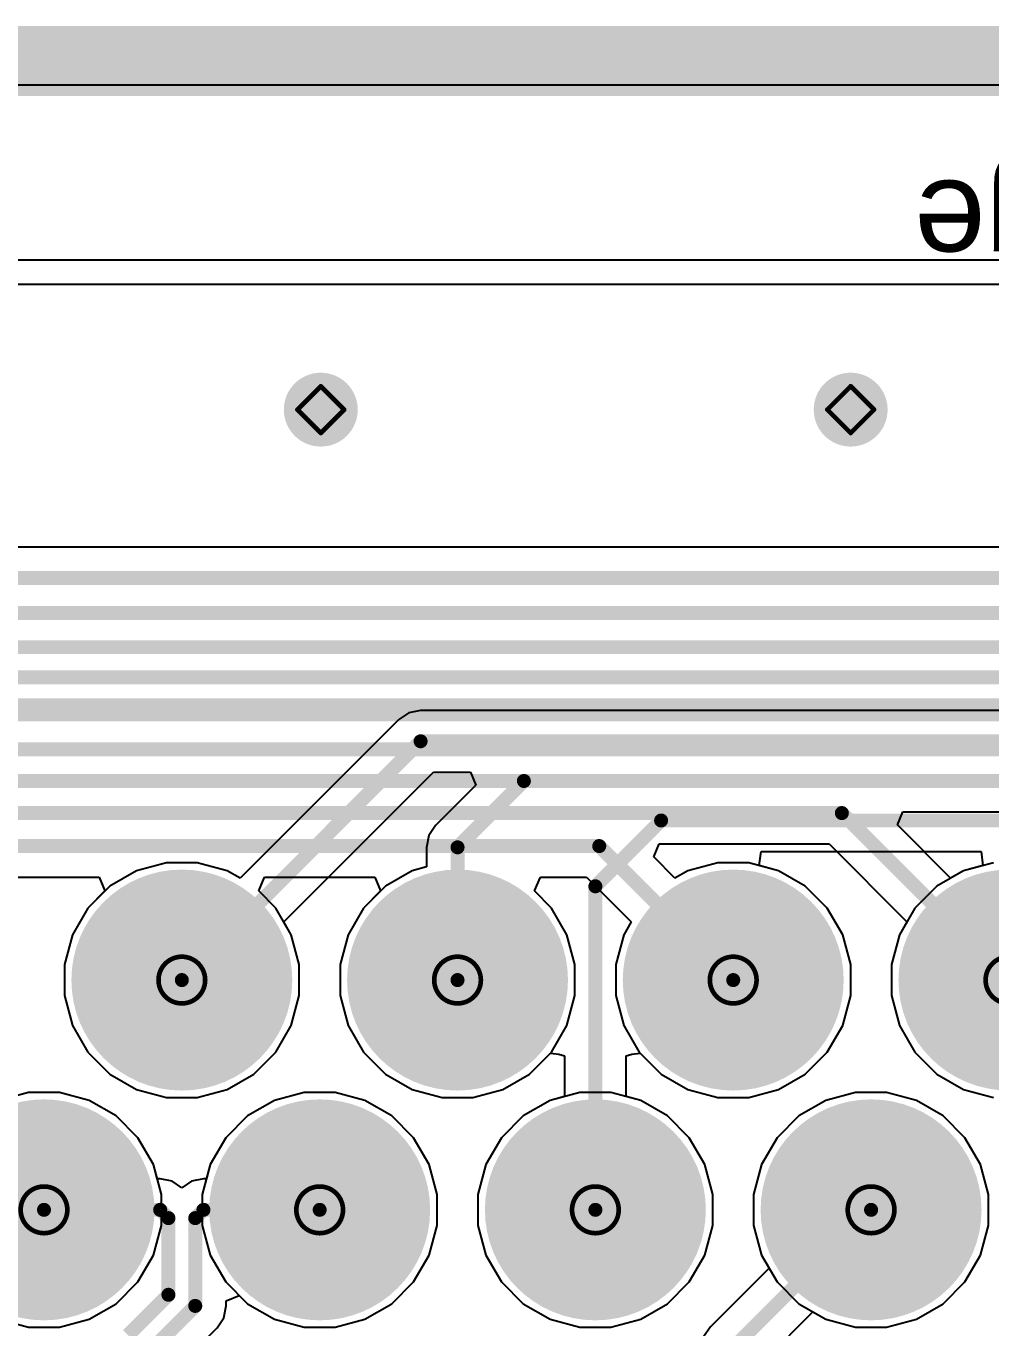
# Model space of a CAD drawing. Header units: inches. Extents: x -31 to 249, y -28 to 261.
# Drawn here: x 51.61 to 62.11, y 74.92 to 89.09 of the extents above; entities that cross this region are included whole.
import ezdxf

# ---------------------------------------------------------------- set-up
doc = ezdxf.new("R2010")
doc.units = ezdxf.units.IN
for name, color, linetype in [('Board Outline', 216, 'Continuous'), ('Bottom Layer', 5, 'Continuous'), ('Bottom Solder', 6, 'Continuous'), ('Drill Drawing', 1, 'Continuous'), ('Multi-Layer', 9, 'Continuous'), ('Pad Holes', 156, 'Continuous'), ('Top Layer', 1, 'Continuous'), ('Top Overlay', 2, 'Continuous'), ('Top Solder', 216, 'Continuous'), ('Via Holes', 16, 'Continuous')]:
    doc.layers.add(name, color=color, linetype=linetype)
doc.styles.add('Arial', font='', dxfattribs={"height": 0.2})
doc.styles.get('Arial').set_extended_font_data('Arial')

# ---------------------------------------------------------------- blocks, each defined once
blk = doc.blocks.new('6437288_3_41')
at = {"layer": 'Bottom Layer'}
h = blk.add_hatch(color=5, dxfattribs=at)
edge = h.paths.add_edge_path()
edge.add_arc((-17.75, 1.75), 1.1, 0, 360)
h = blk.add_hatch(color=5, dxfattribs=at)
edge = h.paths.add_edge_path()
edge.add_arc((-14.75, 1.75), 1.1, 0, 360)
h = blk.add_hatch(color=5, dxfattribs=at)
edge = h.paths.add_edge_path()
edge.add_arc((-11.75, 1.75), 1.1, 0, 360)
h = blk.add_hatch(color=5, dxfattribs=at)
edge = h.paths.add_edge_path()
edge.add_arc((-8.75, 1.75), 1.1, 0, 360)
h = blk.add_hatch(color=5, dxfattribs=at)
edge = h.paths.add_edge_path()
edge.add_arc((-19.25, -0.75), 1.1, 0, 360)
h = blk.add_hatch(color=5, dxfattribs=at)
edge = h.paths.add_edge_path()
edge.add_arc((-16.25, -0.75), 1.1, 0, 360)
h = blk.add_hatch(color=5, dxfattribs=at)
edge = h.paths.add_edge_path()
edge.add_arc((-13.25, -0.75), 1.1, 0, 360)
h = blk.add_hatch(color=5, dxfattribs=at)
edge = h.paths.add_edge_path()
edge.add_arc((-10.25, -0.75), 1.1, 0, 360)
at = {"layer": 'Bottom Solder'}
h = blk.add_hatch(color=6, dxfattribs=at)
edge = h.paths.add_edge_path()
edge.add_arc((-17.75, 1.75), 1.202, 0, 360)
h = blk.add_hatch(color=6, dxfattribs=at)
edge = h.paths.add_edge_path()
edge.add_arc((-14.75, 1.75), 1.202, 0, 360)
h = blk.add_hatch(color=6, dxfattribs=at)
edge = h.paths.add_edge_path()
edge.add_arc((-11.75, 1.75), 1.202, 0, 360)
h = blk.add_hatch(color=6, dxfattribs=at)
edge = h.paths.add_edge_path()
edge.add_arc((-8.75, 1.75), 1.202, 0, 360)
h = blk.add_hatch(color=6, dxfattribs=at)
edge = h.paths.add_edge_path()
edge.add_arc((-19.25, -0.75), 1.202, 0, 360)
h = blk.add_hatch(color=6, dxfattribs=at)
edge = h.paths.add_edge_path()
edge.add_arc((-16.25, -0.75), 1.202, 0, 360)
h = blk.add_hatch(color=6, dxfattribs=at)
edge = h.paths.add_edge_path()
edge.add_arc((-13.25, -0.75), 1.202, 0, 360)
h = blk.add_hatch(color=6, dxfattribs=at)
edge = h.paths.add_edge_path()
edge.add_arc((-10.25, -0.75), 1.202, 0, 360)
at = {"layer": 'Multi-Layer'}
h = blk.add_hatch(color=9, dxfattribs=at)
edge = h.paths.add_edge_path()
edge.add_arc((-17.75, 1.75), 1.1, 0, 360)
h = blk.add_hatch(color=9, dxfattribs=at)
edge = h.paths.add_edge_path()
edge.add_arc((-14.75, 1.75), 1.1, 0, 360)
h = blk.add_hatch(color=9, dxfattribs=at)
edge = h.paths.add_edge_path()
edge.add_arc((-11.75, 1.75), 1.1, 0, 360)
h = blk.add_hatch(color=9, dxfattribs=at)
edge = h.paths.add_edge_path()
edge.add_arc((-8.75, 1.75), 1.1, 0, 360)
h = blk.add_hatch(color=9, dxfattribs=at)
edge = h.paths.add_edge_path()
edge.add_arc((-19.25, -0.75), 1.1, 0, 360)
h = blk.add_hatch(color=9, dxfattribs=at)
edge = h.paths.add_edge_path()
edge.add_arc((-16.25, -0.75), 1.1, 0, 360)
h = blk.add_hatch(color=9, dxfattribs=at)
edge = h.paths.add_edge_path()
edge.add_arc((-13.25, -0.75), 1.1, 0, 360)
h = blk.add_hatch(color=9, dxfattribs=at)
edge = h.paths.add_edge_path()
edge.add_arc((-10.25, -0.75), 1.1, 0, 360)
at = {"layer": 'Pad Holes'}
h = blk.add_hatch(color=7, dxfattribs=at)
edge = h.paths.add_edge_path()
edge.add_arc((-17.75, 1.75), 0.65, 0, 360)
h = blk.add_hatch(color=7, dxfattribs=at)
edge = h.paths.add_edge_path()
edge.add_arc((-14.75, 1.75), 0.65, 0, 360)
h = blk.add_hatch(color=7, dxfattribs=at)
edge = h.paths.add_edge_path()
edge.add_arc((-11.75, 1.75), 0.65, 0, 360)
h = blk.add_hatch(color=7, dxfattribs=at)
edge = h.paths.add_edge_path()
edge.add_arc((-8.75, 1.75), 0.65, 0, 360)
h = blk.add_hatch(color=7, dxfattribs=at)
edge = h.paths.add_edge_path()
edge.add_arc((-19.25, -0.75), 0.65, 0, 360)
h = blk.add_hatch(color=7, dxfattribs=at)
edge = h.paths.add_edge_path()
edge.add_arc((-16.25, -0.75), 0.65, 0, 360)
h = blk.add_hatch(color=7, dxfattribs=at)
edge = h.paths.add_edge_path()
edge.add_arc((-13.25, -0.75), 0.65, 0, 360)
h = blk.add_hatch(color=7, dxfattribs=at)
edge = h.paths.add_edge_path()
edge.add_arc((-10.25, -0.75), 0.65, 0, 360)
at = {"layer": 'Top Layer'}
h = blk.add_hatch(color=1, dxfattribs=at)
edge = h.paths.add_edge_path()
edge.add_arc((-17.75, 1.75), 1.1, 0, 360)
h = blk.add_hatch(color=1, dxfattribs=at)
edge = h.paths.add_edge_path()
edge.add_arc((-14.75, 1.75), 1.1, 0, 360)
h = blk.add_hatch(color=1, dxfattribs=at)
edge = h.paths.add_edge_path()
edge.add_arc((-11.75, 1.75), 1.1, 0, 360)
h = blk.add_hatch(color=1, dxfattribs=at)
edge = h.paths.add_edge_path()
edge.add_arc((-8.75, 1.75), 1.1, 0, 360)
h = blk.add_hatch(color=1, dxfattribs=at)
edge = h.paths.add_edge_path()
edge.add_arc((-19.25, -0.75), 1.1, 0, 360)
h = blk.add_hatch(color=1, dxfattribs=at)
edge = h.paths.add_edge_path()
edge.add_arc((-16.25, -0.75), 1.1, 0, 360)
h = blk.add_hatch(color=1, dxfattribs=at)
edge = h.paths.add_edge_path()
edge.add_arc((-13.25, -0.75), 1.1, 0, 360)
h = blk.add_hatch(color=1, dxfattribs=at)
edge = h.paths.add_edge_path()
edge.add_arc((-10.25, -0.75), 1.1, 0, 360)
at = {"layer": 'Top Solder'}
h = blk.add_hatch(color=216, dxfattribs=at)
edge = h.paths.add_edge_path()
edge.add_arc((-17.75, 1.75), 1.202, 0, 360)
h = blk.add_hatch(color=216, dxfattribs=at)
edge = h.paths.add_edge_path()
edge.add_arc((-14.75, 1.75), 1.202, 0, 360)
h = blk.add_hatch(color=216, dxfattribs=at)
edge = h.paths.add_edge_path()
edge.add_arc((-11.75, 1.75), 1.202, 0, 360)
h = blk.add_hatch(color=216, dxfattribs=at)
edge = h.paths.add_edge_path()
edge.add_arc((-8.75, 1.75), 1.202, 0, 360)
h = blk.add_hatch(color=216, dxfattribs=at)
edge = h.paths.add_edge_path()
edge.add_arc((-19.25, -0.75), 1.202, 0, 360)
h = blk.add_hatch(color=216, dxfattribs=at)
edge = h.paths.add_edge_path()
edge.add_arc((-16.25, -0.75), 1.202, 0, 360)
h = blk.add_hatch(color=216, dxfattribs=at)
edge = h.paths.add_edge_path()
edge.add_arc((-13.25, -0.75), 1.202, 0, 360)
h = blk.add_hatch(color=216, dxfattribs=at)
edge = h.paths.add_edge_path()
edge.add_arc((-10.25, -0.75), 1.202, 0, 360)
at = {"layer": 'Top Overlay'}
for points in [[(32.5, -3.75, 0.127, 0.127, 0), (-32.5, -3.75, 0.127, 0.127, 0)], [(35.5, -10.75, 0.127, 0.127, 0), (-35.5, -10.75, 0.127, 0.127, 0)]]:
    blk.add_lwpolyline(points, format="xyseb", dxfattribs=at)
at = {"layer": 'Top Overlay', "style": 'Arial'}
blk.add_text('PCB Edge', height=1, dxfattribs=at).set_placement((-24.74, -9.446))

msp = doc.modelspace()

# ---------------------------------------------------------------- hatches: boundary and pattern name
at = {"layer": 'Bottom Layer'}
h = msp.add_hatch(color=5, dxfattribs=at)
edge = h.paths.add_edge_path()
edge.add_arc((54.813, 84.912), 0.3, 0, 360)
h = msp.add_hatch(color=5, dxfattribs=at)
edge = h.paths.add_edge_path()
edge.add_arc((60.579, 84.912), 0.3, 0, 360)
at = {"layer": 'Bottom Solder'}
h = msp.add_hatch(color=6, dxfattribs=at)
edge = h.paths.add_edge_path()
edge.add_arc((54.813, 84.912), 0.402, 0, 360)
h = msp.add_hatch(color=6, dxfattribs=at)
edge = h.paths.add_edge_path()
edge.add_arc((60.579, 84.912), 0.402, 0, 360)
at = {"layer": 'Top Layer'}
h = msp.add_hatch(color=1, dxfattribs=at)
edge = h.paths.add_edge_path()
edge.add_arc((54.813, 84.912), 0.3, 0, 360)
h = msp.add_hatch(color=1, dxfattribs=at)
edge = h.paths.add_edge_path()
edge.add_arc((60.579, 84.912), 0.3, 0, 360)
at = {"layer": 'Top Solder'}
h = msp.add_hatch(color=216, dxfattribs=at)
edge = h.paths.add_edge_path()
edge.add_arc((54.813, 84.912), 0.402, 0, 360)
h = msp.add_hatch(color=216, dxfattribs=at)
edge = h.paths.add_edge_path()
edge.add_arc((60.579, 84.912), 0.402, 0, 360)
at = {"layer": 'Via Holes'}
h = msp.add_hatch(color=7, dxfattribs=at)
edge = h.paths.add_edge_path()
edge.add_arc((54.813, 84.912), 0.15, 0, 360)
h = msp.add_hatch(color=7, dxfattribs=at)
edge = h.paths.add_edge_path()
edge.add_arc((60.579, 84.912), 0.15, 0, 360)

# ---------------------------------------------------------------- linework, layer by layer
at = {"layer": 'Board Outline'}
msp.add_lwpolyline([(0, 88.705, 0.762, 0.762, 0), (135, 88.705, 0.762, 0.762, 0)], format="xyseb", dxfattribs=at)
at = {"layer": 'Bottom Layer'}
for p, q in [((0.259, 88.446), (121.717, 88.446)), ((77.19, 86.538), (41.411, 86.538)), ((41.785, 86.279), (76.816, 86.279)), ((77.527, 83.416), (41.074, 83.416)), ((61.088, 80.394), (61.147, 80.535)), ((61.147, 80.535), (62.995, 80.535)), ((61.667, 79.815), (61.088, 80.394)), ((58.437, 80.046), (58.495, 80.187)), ((58.495, 80.187), (60.344, 80.187)), ((60.344, 80.187), (61.191, 79.339)), ((58.667, 79.815), (58.437, 80.046)), ((58.808, 79.896), (58.667, 79.815)), ((59.133, 79.983), (58.808, 79.896)), ((59.469, 79.983), (59.133, 79.983)), ((59.794, 79.896), (59.469, 79.983)), ((60.085, 79.728), (59.794, 79.896)), ((61.808, 79.896), (61.667, 79.815)), ((62.133, 79.983), (61.808, 79.896)), ((51.202, 79.827), (52.4, 79.827)), ((52.4, 79.827), (52.463, 79.675)), ((54.139, 79.675), (54.202, 79.827)), ((54.202, 79.827), (55.4, 79.827)), ((55.4, 79.827), (55.463, 79.675)), ((57.139, 79.675), (57.202, 79.827)), ((57.202, 79.827), (57.703, 79.827)), ((57.703, 79.827), (58.191, 79.339)), ((52.463, 79.675), (52.278, 79.49)), ((54.323, 79.49), (54.139, 79.675)), ((55.463, 79.675), (55.278, 79.49)), ((57.323, 79.49), (57.139, 79.675)), ((60.323, 79.49), (60.085, 79.728)), ((52.278, 79.49), (52.11, 79.199)), ((54.492, 79.199), (54.323, 79.49)), ((55.278, 79.49), (55.11, 79.199)), ((57.492, 79.199), (57.323, 79.49)), ((60.492, 79.199), (60.323, 79.49)), ((58.191, 79.339), (58.11, 79.199)), ((61.191, 79.339), (61.11, 79.199)), ((52.11, 79.199), (52.023, 78.874)), ((54.579, 78.874), (54.492, 79.199)), ((55.11, 79.199), (55.023, 78.874)), ((57.579, 78.874), (57.492, 79.199)), ((58.11, 79.199), (58.023, 78.874)), ((60.579, 78.874), (60.492, 79.199)), ((61.11, 79.199), (61.023, 78.874)), ((52.023, 78.874), (52.023, 78.537)), ((54.579, 78.537), (54.579, 78.874)), ((55.023, 78.874), (55.023, 78.537)), ((57.579, 78.537), (57.579, 78.874)), ((58.023, 78.874), (58.023, 78.537)), ((60.579, 78.537), (60.579, 78.874)), ((61.023, 78.874), (61.023, 78.537)), ((52.023, 78.537), (52.11, 78.212)), ((54.492, 78.212), (54.579, 78.537)), ((55.023, 78.537), (55.11, 78.212)), ((57.492, 78.212), (57.579, 78.537)), ((58.023, 78.537), (58.11, 78.212)), ((60.492, 78.212), (60.579, 78.537)), ((61.023, 78.537), (61.11, 78.212)), ((52.11, 78.212), (52.278, 77.921)), ((54.323, 77.921), (54.492, 78.212)), ((55.11, 78.212), (55.278, 77.921)), ((57.323, 77.921), (57.492, 78.212)), ((58.11, 78.212), (58.278, 77.921)), ((60.323, 77.921), (60.492, 78.212)), ((61.11, 78.212), (61.278, 77.921)), ((52.278, 77.921), (52.516, 77.683)), ((54.085, 77.683), (54.323, 77.921)), ((55.278, 77.921), (55.516, 77.683)), ((57.085, 77.683), (57.323, 77.921)), ((58.278, 77.921), (58.516, 77.683)), ((60.085, 77.683), (60.323, 77.921)), ((61.278, 77.921), (61.516, 77.683)), ((52.516, 77.683), (52.808, 77.515)), ((53.794, 77.515), (54.085, 77.683)), ((55.516, 77.683), (55.808, 77.515)), ((56.794, 77.515), (57.085, 77.683)), ((58.516, 77.683), (58.808, 77.515)), ((59.794, 77.515), (60.085, 77.683)), ((61.516, 77.683), (61.808, 77.515)), ((51.633, 77.483), (51.308, 77.396)), ((51.969, 77.483), (51.633, 77.483)), ((52.294, 77.396), (51.969, 77.483)), ((52.808, 77.515), (53.133, 77.428)), ((53.469, 77.428), (53.794, 77.515)), ((54.633, 77.483), (54.308, 77.396)), ((54.969, 77.483), (54.633, 77.483)), ((55.294, 77.396), (54.969, 77.483)), ((55.808, 77.515), (56.133, 77.428)), ((56.469, 77.428), (56.794, 77.515)), ((57.633, 77.483), (57.308, 77.396)), ((57.969, 77.483), (57.633, 77.483)), ((58.294, 77.396), (57.969, 77.483)), ((58.808, 77.515), (59.133, 77.428)), ((59.469, 77.428), (59.794, 77.515)), ((60.633, 77.483), (60.308, 77.396)), ((60.969, 77.483), (60.633, 77.483)), ((61.294, 77.396), (60.969, 77.483)), ((61.808, 77.515), (62.133, 77.428)), ((52.585, 77.228), (52.294, 77.396)), ((53.133, 77.428), (53.469, 77.428)), ((54.308, 77.396), (54.016, 77.228)), ((55.585, 77.228), (55.294, 77.396)), ((56.133, 77.428), (56.469, 77.428)), ((57.308, 77.396), (57.016, 77.228)), ((58.585, 77.228), (58.294, 77.396)), ((59.133, 77.428), (59.469, 77.428)), ((60.308, 77.396), (60.016, 77.228)), ((61.585, 77.228), (61.294, 77.396)), ((52.823, 76.99), (52.585, 77.228)), ((54.016, 77.228), (53.778, 76.99)), ((55.823, 76.99), (55.585, 77.228)), ((57.016, 77.228), (56.778, 76.99)), ((58.823, 76.99), (58.585, 77.228)), ((60.016, 77.228), (59.778, 76.99)), ((61.823, 76.99), (61.585, 77.228)), ((52.992, 76.699), (52.823, 76.99)), ((53.778, 76.99), (53.61, 76.699)), ((55.992, 76.699), (55.823, 76.99)), ((56.778, 76.99), (56.61, 76.699)), ((58.992, 76.699), (58.823, 76.99)), ((59.778, 76.99), (59.61, 76.699)), ((61.992, 76.699), (61.823, 76.99)), ((53.079, 76.374), (52.992, 76.699)), ((53.61, 76.699), (53.523, 76.374)), ((56.079, 76.374), (55.992, 76.699)), ((56.61, 76.699), (56.523, 76.374)), ((59.079, 76.374), (58.992, 76.699)), ((59.61, 76.699), (59.523, 76.374)), ((62.079, 76.374), (61.992, 76.699)), ((53.079, 76.037), (53.079, 76.374)), ((53.523, 76.374), (53.523, 76.037)), ((56.079, 76.037), (56.079, 76.374)), ((56.523, 76.374), (56.523, 76.037)), ((59.079, 76.037), (59.079, 76.374)), ((59.523, 76.374), (59.523, 76.037)), ((62.079, 76.037), (62.079, 76.374)), ((52.992, 75.712), (53.079, 76.037)), ((53.523, 76.037), (53.61, 75.712)), ((55.992, 75.712), (56.079, 76.037)), ((56.523, 76.037), (56.61, 75.712)), ((58.992, 75.712), (59.079, 76.037)), ((59.523, 76.037), (59.61, 75.712)), ((61.992, 75.712), (62.079, 76.037)), ((52.823, 75.421), (52.992, 75.712)), ((53.61, 75.712), (53.778, 75.421)), ((55.823, 75.421), (55.992, 75.712)), ((56.61, 75.712), (56.778, 75.421)), ((58.823, 75.421), (58.992, 75.712)), ((59.61, 75.712), (59.778, 75.421)), ((61.823, 75.421), (61.992, 75.712)), ((52.585, 75.183), (52.823, 75.421)), ((53.778, 75.421), (54.016, 75.183)), ((55.585, 75.183), (55.823, 75.421)), ((56.778, 75.421), (57.016, 75.183)), ((58.585, 75.183), (58.823, 75.421)), ((59.778, 75.421), (60.016, 75.183)), ((61.585, 75.183), (61.823, 75.421)), ((52.294, 75.015), (52.585, 75.183)), ((54.016, 75.183), (54.308, 75.015)), ((55.294, 75.015), (55.585, 75.183)), ((57.016, 75.183), (57.308, 75.015)), ((58.294, 75.015), (58.585, 75.183)), ((60.016, 75.183), (60.308, 75.015)), ((61.294, 75.015), (61.585, 75.183)), ((51.308, 75.015), (51.633, 74.928)), ((51.969, 74.928), (52.294, 75.015)), ((54.308, 75.015), (54.633, 74.928)), ((54.969, 74.928), (55.294, 75.015)), ((57.308, 75.015), (57.633, 74.928)), ((57.969, 74.928), (58.294, 75.015)), ((60.308, 75.015), (60.633, 74.928)), ((60.969, 74.928), (61.294, 75.015)), ((51.633, 74.928), (51.969, 74.928)), ((54.633, 74.928), (54.969, 74.928)), ((57.633, 74.928), (57.969, 74.928)), ((60.633, 74.928), (60.969, 74.928))]:
    msp.add_line(p, q, dxfattribs=at)
for points in [[(37.803, 83.08, 0.152, 0.152, 0), (89.138, 83.08, 0.152, 0.152, 0)], [(37.645, 82.699, 0.152, 0.152, 0), (88.98, 82.699, 0.152, 0.152, 0)], [(37.671, 82.328, 0.152, 0.152, 0), (81.841, 82.328, 0.152, 0.152, 0)], [(37.913, 81.999, 0.152, 0.152, 0), (81.552, 81.999, 0.152, 0.152, 0)], [(38.059, 81.598, 0.152, 0.152, 0), (81.332, 81.598, 0.152, 0.152, 0)], [(38.232, 81.217, 0.152, 0.152, 0), (65.789, 81.217, 0.152, 0.152, 0)], [(38.409, 80.872, 0.152, 0.152, 0), (63.135, 80.872, 0.152, 0.152, 0)], [(38.611, 80.523, 0.152, 0.152, 0), (60.483, 80.523, 0.152, 0.152, 0)], [(60.483, 80.523, 0.152, 0.152, 0), (62.301, 78.706, 0.152, 0.152, 0)], [(38.775, 80.164, 0.152, 0.152, 0), (57.843, 80.164, 0.152, 0.152, 0)], [(57.843, 80.164, 0.152, 0.152, 0), (59.301, 78.706, 0.152, 0.152, 0)]]:
    msp.add_lwpolyline(points, format="xyseb", dxfattribs=at)
for points in [[(60.445, 80.523, 0.0762, 0.0762, 1), (60.521, 80.523, 0.0762, 0.0762, 1)], [(60.445, 80.523, 0.0762, 0.0762, 1), (60.521, 80.523, 0.0762, 0.0762, 1)], [(57.805, 80.164, 0.0762, 0.0762, 1), (57.881, 80.164, 0.0762, 0.0762, 1)], [(57.805, 80.164, 0.0762, 0.0762, 1), (57.881, 80.164, 0.0762, 0.0762, 1)], [(59.263, 78.706, 0.0762, 0.0762, 1), (59.339, 78.706, 0.0762, 0.0762, 1)]]:
    msp.add_lwpolyline(points, format="xyseb", close=True, dxfattribs=at)
at = {"layer": 'Drill Drawing'}
for points in [[(54.559, 84.912, 0.0508, 0.0508, 0), (54.813, 85.166, 0.0508, 0.0508, 0)], [(54.813, 85.166, 0.0508, 0.0508, 0), (55.067, 84.912, 0.0508, 0.0508, 0)], [(60.325, 84.912, 0.0508, 0.0508, 0), (60.579, 85.166, 0.0508, 0.0508, 0)], [(60.579, 85.166, 0.0508, 0.0508, 0), (60.833, 84.912, 0.0508, 0.0508, 0)], [(54.559, 84.912, 0.0508, 0.0508, 0), (54.813, 84.658, 0.0508, 0.0508, 0)], [(54.813, 84.658, 0.0508, 0.0508, 0), (55.067, 84.912, 0.0508, 0.0508, 0)], [(60.325, 84.912, 0.0508, 0.0508, 0), (60.579, 84.658, 0.0508, 0.0508, 0)], [(60.579, 84.658, 0.0508, 0.0508, 0), (60.833, 84.912, 0.0508, 0.0508, 0)]]:
    msp.add_lwpolyline(points, format="xyseb", dxfattribs=at)
for points in [[(54.8, 85.166, 0.0254, 0.0254, 1), (54.826, 85.166, 0.0254, 0.0254, 1)], [(54.8, 85.166, 0.0254, 0.0254, 1), (54.826, 85.166, 0.0254, 0.0254, 1)], [(60.566, 85.166, 0.0254, 0.0254, 1), (60.592, 85.166, 0.0254, 0.0254, 1)], [(60.566, 85.166, 0.0254, 0.0254, 1), (60.592, 85.166, 0.0254, 0.0254, 1)], [(54.546, 84.912, 0.0254, 0.0254, 1), (54.572, 84.912, 0.0254, 0.0254, 1)], [(54.546, 84.912, 0.0254, 0.0254, 1), (54.572, 84.912, 0.0254, 0.0254, 1)], [(55.054, 84.912, 0.0254, 0.0254, 1), (55.08, 84.912, 0.0254, 0.0254, 1)], [(55.054, 84.912, 0.0254, 0.0254, 1), (55.08, 84.912, 0.0254, 0.0254, 1)], [(60.312, 84.912, 0.0254, 0.0254, 1), (60.338, 84.912, 0.0254, 0.0254, 1)], [(60.312, 84.912, 0.0254, 0.0254, 1), (60.338, 84.912, 0.0254, 0.0254, 1)], [(60.82, 84.912, 0.0254, 0.0254, 1), (60.846, 84.912, 0.0254, 0.0254, 1)], [(60.82, 84.912, 0.0254, 0.0254, 1), (60.846, 84.912, 0.0254, 0.0254, 1)], [(54.8, 84.658, 0.0254, 0.0254, 1), (54.826, 84.658, 0.0254, 0.0254, 1)], [(54.8, 84.658, 0.0254, 0.0254, 1), (54.826, 84.658, 0.0254, 0.0254, 1)], [(60.566, 84.658, 0.0254, 0.0254, 1), (60.592, 84.658, 0.0254, 0.0254, 1)], [(60.566, 84.658, 0.0254, 0.0254, 1), (60.592, 84.658, 0.0254, 0.0254, 1)], [(53.555, 78.706, 0.0508, 0.0508, 1), (53.047, 78.706, 0.0508, 0.0508, 1)], [(56.555, 78.706, 0.0508, 0.0508, 1), (56.047, 78.706, 0.0508, 0.0508, 1)], [(59.555, 78.706, 0.0508, 0.0508, 1), (59.047, 78.706, 0.0508, 0.0508, 1)], [(62.555, 78.706, 0.0508, 0.0508, 1), (62.047, 78.706, 0.0508, 0.0508, 1)], [(53.034, 78.706, 0.0254, 0.0254, 1), (53.06, 78.706, 0.0254, 0.0254, 1)], [(53.542, 78.706, 0.0254, 0.0254, 1), (53.568, 78.706, 0.0254, 0.0254, 1)], [(56.034, 78.706, 0.0254, 0.0254, 1), (56.06, 78.706, 0.0254, 0.0254, 1)], [(56.542, 78.706, 0.0254, 0.0254, 1), (56.568, 78.706, 0.0254, 0.0254, 1)], [(59.034, 78.706, 0.0254, 0.0254, 1), (59.06, 78.706, 0.0254, 0.0254, 1)], [(59.542, 78.706, 0.0254, 0.0254, 1), (59.568, 78.706, 0.0254, 0.0254, 1)], [(62.034, 78.706, 0.0254, 0.0254, 1), (62.06, 78.706, 0.0254, 0.0254, 1)], [(52.055, 76.206, 0.0508, 0.0508, 1), (51.547, 76.206, 0.0508, 0.0508, 1)], [(55.055, 76.206, 0.0508, 0.0508, 1), (54.547, 76.206, 0.0508, 0.0508, 1)], [(58.055, 76.206, 0.0508, 0.0508, 1), (57.547, 76.206, 0.0508, 0.0508, 1)], [(61.055, 76.206, 0.0508, 0.0508, 1), (60.547, 76.206, 0.0508, 0.0508, 1)], [(52.042, 76.206, 0.0254, 0.0254, 1), (52.068, 76.206, 0.0254, 0.0254, 1)], [(54.534, 76.206, 0.0254, 0.0254, 1), (54.56, 76.206, 0.0254, 0.0254, 1)], [(55.042, 76.206, 0.0254, 0.0254, 1), (55.068, 76.206, 0.0254, 0.0254, 1)], [(57.534, 76.206, 0.0254, 0.0254, 1), (57.56, 76.206, 0.0254, 0.0254, 1)], [(58.042, 76.206, 0.0254, 0.0254, 1), (58.068, 76.206, 0.0254, 0.0254, 1)], [(60.534, 76.206, 0.0254, 0.0254, 1), (60.56, 76.206, 0.0254, 0.0254, 1)], [(61.042, 76.206, 0.0254, 0.0254, 1), (61.068, 76.206, 0.0254, 0.0254, 1)]]:
    msp.add_lwpolyline(points, format="xyseb", close=True, dxfattribs=at)
at = {"layer": 'Top Layer'}
for p, q in [((0.259, 88.446), (134.741, 88.446)), ((55.77, 81.615), (55.661, 81.542)), ((55.899, 81.64), (55.77, 81.615)), ((72.699, 81.64), (55.899, 81.64)), ((55.661, 81.542), (53.934, 79.815)), ((54.41, 79.339), (56.038, 80.967)), ((56.038, 80.967), (56.443, 80.967)), ((56.443, 80.967), (56.501, 80.826)), ((56.501, 80.826), (56.063, 80.388)), ((56.063, 80.388), (55.99, 80.278)), ((55.99, 80.278), (55.964, 80.15)), ((55.964, 80.15), (55.964, 79.938)), ((59.583, 79.953), (59.604, 80.105)), ((59.604, 80.105), (61.998, 80.105)), ((61.998, 80.105), (62.018, 79.953)), ((52.808, 79.896), (52.516, 79.728)), ((53.133, 79.983), (52.808, 79.896)), ((53.469, 79.983), (53.133, 79.983)), ((53.794, 79.896), (53.469, 79.983)), ((53.934, 79.815), (53.794, 79.896)), ((55.808, 79.896), (55.516, 79.728)), ((55.964, 79.938), (55.808, 79.896)), ((59.794, 79.896), (59.583, 79.953)), ((60.085, 79.728), (59.794, 79.896)), ((61.808, 79.896), (61.516, 79.728)), ((62.018, 79.953), (61.808, 79.896)), ((52.516, 79.728), (52.278, 79.49)), ((55.516, 79.728), (55.278, 79.49)), ((60.323, 79.49), (60.085, 79.728)), ((61.516, 79.728), (61.278, 79.49)), ((52.278, 79.49), (52.11, 79.199)), ((55.278, 79.49), (55.11, 79.199)), ((60.492, 79.199), (60.323, 79.49)), ((61.278, 79.49), (61.11, 79.199)), ((54.492, 79.199), (54.41, 79.339)), ((52.11, 79.199), (52.023, 78.874)), ((54.579, 78.874), (54.492, 79.199)), ((55.11, 79.199), (55.023, 78.874)), ((60.579, 78.874), (60.492, 79.199)), ((61.11, 79.199), (61.023, 78.874)), ((52.023, 78.874), (52.023, 78.537)), ((54.579, 78.537), (54.579, 78.874)), ((55.023, 78.874), (55.023, 78.537)), ((60.579, 78.537), (60.579, 78.874)), ((61.023, 78.874), (61.023, 78.537)), ((52.023, 78.537), (52.11, 78.212)), ((54.492, 78.212), (54.579, 78.537)), ((55.023, 78.537), (55.11, 78.212)), ((60.492, 78.212), (60.579, 78.537)), ((61.023, 78.537), (61.11, 78.212)), ((52.11, 78.212), (52.278, 77.921)), ((54.323, 77.921), (54.492, 78.212)), ((55.11, 78.212), (55.278, 77.921)), ((60.323, 77.921), (60.492, 78.212)), ((61.11, 78.212), (61.278, 77.921)), ((52.278, 77.921), (52.516, 77.683)), ((54.085, 77.683), (54.323, 77.921)), ((55.278, 77.921), (55.516, 77.683)), ((57.085, 77.683), (57.312, 77.909)), ((57.312, 77.909), (57.403, 77.9)), ((58.199, 77.9), (58.29, 77.909)), ((58.29, 77.909), (58.516, 77.683)), ((60.085, 77.683), (60.323, 77.921)), ((61.278, 77.921), (61.516, 77.683)), ((57.403, 77.9), (57.464, 77.883)), ((57.464, 77.883), (57.464, 77.438)), ((58.137, 77.883), (58.199, 77.9)), ((58.137, 77.438), (58.137, 77.883)), ((52.516, 77.683), (52.808, 77.515)), ((53.794, 77.515), (54.085, 77.683)), ((55.516, 77.683), (55.808, 77.515)), ((56.794, 77.515), (57.085, 77.683)), ((58.516, 77.683), (58.808, 77.515)), ((59.794, 77.515), (60.085, 77.683)), ((61.516, 77.683), (61.808, 77.515)), ((51.633, 77.483), (51.308, 77.396)), ((51.969, 77.483), (51.633, 77.483)), ((52.294, 77.396), (51.969, 77.483)), ((52.808, 77.515), (53.133, 77.428)), ((53.469, 77.428), (53.794, 77.515)), ((54.633, 77.483), (54.308, 77.396)), ((54.969, 77.483), (54.633, 77.483)), ((55.294, 77.396), (54.969, 77.483)), ((55.808, 77.515), (56.133, 77.428)), ((56.469, 77.428), (56.794, 77.515)), ((58.808, 77.515), (59.133, 77.428)), ((59.469, 77.428), (59.794, 77.515)), ((60.633, 77.483), (60.308, 77.396)), ((60.969, 77.483), (60.633, 77.483)), ((61.294, 77.396), (60.969, 77.483)), ((61.808, 77.515), (62.133, 77.428)), ((52.585, 77.228), (52.294, 77.396)), ((53.133, 77.428), (53.469, 77.428)), ((54.308, 77.396), (54.016, 77.228)), ((55.585, 77.228), (55.294, 77.396)), ((56.133, 77.428), (56.469, 77.428)), ((57.308, 77.396), (57.016, 77.228)), ((57.464, 77.438), (57.308, 77.396)), ((58.294, 77.396), (58.137, 77.438)), ((58.585, 77.228), (58.294, 77.396)), ((59.133, 77.428), (59.469, 77.428)), ((60.308, 77.396), (60.016, 77.228)), ((61.585, 77.228), (61.294, 77.396)), ((52.823, 76.99), (52.585, 77.228)), ((54.016, 77.228), (53.778, 76.99)), ((55.823, 76.99), (55.585, 77.228)), ((57.016, 77.228), (56.778, 76.99)), ((58.823, 76.99), (58.585, 77.228)), ((60.016, 77.228), (59.778, 76.99)), ((61.823, 76.99), (61.585, 77.228)), ((52.992, 76.699), (52.823, 76.99)), ((53.778, 76.99), (53.61, 76.699)), ((55.992, 76.699), (55.823, 76.99)), ((56.778, 76.99), (56.61, 76.699)), ((58.992, 76.699), (58.823, 76.99)), ((59.778, 76.99), (59.61, 76.699)), ((61.992, 76.699), (61.823, 76.99)), ((53.033, 76.542), (52.992, 76.699)), ((53.61, 76.699), (53.568, 76.542)), ((56.079, 76.374), (55.992, 76.699)), ((56.61, 76.699), (56.523, 76.374)), ((59.079, 76.374), (58.992, 76.699)), ((59.61, 76.699), (59.523, 76.374)), ((62.079, 76.374), (61.992, 76.699)), ((53.065, 76.542), (53.033, 76.542)), ((53.194, 76.517), (53.065, 76.542)), ((53.301, 76.446), (53.194, 76.517)), ((53.407, 76.517), (53.301, 76.446)), ((53.536, 76.542), (53.407, 76.517)), ((53.568, 76.542), (53.536, 76.542)), ((56.079, 76.037), (56.079, 76.374)), ((56.523, 76.374), (56.523, 76.037)), ((59.079, 76.037), (59.079, 76.374)), ((59.523, 76.374), (59.523, 76.037)), ((62.079, 76.037), (62.079, 76.374)), ((55.992, 75.712), (56.079, 76.037)), ((56.523, 76.037), (56.61, 75.712)), ((58.992, 75.712), (59.079, 76.037)), ((59.523, 76.037), (59.61, 75.712)), ((61.992, 75.712), (62.079, 76.037)), ((55.823, 75.421), (55.992, 75.712)), ((56.61, 75.712), (56.778, 75.421)), ((58.823, 75.421), (58.992, 75.712)), ((59.61, 75.712), (59.691, 75.572)), ((61.823, 75.421), (61.992, 75.712)), ((59.691, 75.572), (59.052, 74.933)), ((55.585, 75.183), (55.823, 75.421)), ((56.778, 75.421), (57.016, 75.183)), ((58.585, 75.183), (58.823, 75.421)), ((61.585, 75.183), (61.823, 75.421)), ((53.784, 75.217), (53.924, 75.275)), ((53.784, 75.161), (53.784, 75.217)), ((53.924, 75.275), (54.016, 75.183)), ((53.758, 75.032), (53.784, 75.161)), ((54.016, 75.183), (54.308, 75.015)), ((55.294, 75.015), (55.585, 75.183)), ((57.016, 75.183), (57.308, 75.015)), ((58.294, 75.015), (58.585, 75.183)), ((59.627, 74.556), (60.167, 75.096)), ((60.167, 75.096), (60.308, 75.015)), ((61.294, 75.015), (61.585, 75.183)), ((53.685, 74.923), (53.758, 75.032)), ((54.308, 75.015), (54.633, 74.928)), ((54.969, 74.928), (55.294, 75.015)), ((57.308, 75.015), (57.633, 74.928)), ((57.969, 74.928), (58.294, 75.015)), ((59.052, 74.933), (58.979, 74.824)), ((60.308, 75.015), (60.633, 74.928)), ((60.969, 74.928), (61.294, 75.015)), ((53.075, 74.313), (53.685, 74.923)), ((54.633, 74.928), (54.969, 74.928)), ((57.633, 74.928), (57.969, 74.928)), ((60.633, 74.928), (60.969, 74.928))]:
    msp.add_line(p, q, dxfattribs=at)
for points in [[(53.301, 78.706, 0.152, 0.152, 0), (55.899, 81.304, 0.152, 0.152, 0)], [(55.899, 81.304, 0.152, 0.152, 0), (72.699, 81.304, 0.152, 0.152, 0)], [(56.301, 80.15, 0.152, 0.152, 0), (57.023, 80.872, 0.152, 0.152, 0)], [(57.023, 80.872, 0.152, 0.152, 0), (72.544, 80.872, 0.152, 0.152, 0)], [(57.801, 79.726, 0.152, 0.152, 0), (58.516, 80.442, 0.152, 0.152, 0)], [(58.516, 80.442, 0.152, 0.152, 0), (72.382, 80.442, 0.152, 0.152, 0)], [(56.301, 78.706, 0.152, 0.152, 0), (56.301, 80.15, 0.152, 0.152, 0)], [(57.801, 76.206, 0.152, 0.152, 0), (57.801, 79.726, 0.152, 0.152, 0)], [(51.801, 76.206, 0.152, 0.152, 0), (53.065, 76.206, 0.152, 0.152, 0)], [(53.065, 76.206, 0.152, 0.152, 0), (53.155, 76.116, 0.152, 0.152, 0)], [(53.447, 76.116, 0.152, 0.152, 0), (53.536, 76.206, 0.152, 0.152, 0)], [(53.536, 76.206, 0.152, 0.152, 0), (54.801, 76.206, 0.152, 0.152, 0)], [(59.29, 74.695, 0.152, 0.152, 0), (60.801, 76.206, 0.152, 0.152, 0)], [(53.155, 75.282, 0.152, 0.152, 0), (53.155, 76.116, 0.152, 0.152, 0)], [(53.447, 75.161, 0.152, 0.152, 0), (53.447, 76.116, 0.152, 0.152, 0)], [(52.716, 74.843, 0.152, 0.152, 0), (53.155, 75.282, 0.152, 0.152, 0)], [(52.837, 74.551, 0.152, 0.152, 0), (53.447, 75.161, 0.152, 0.152, 0)]]:
    msp.add_lwpolyline(points, format="xyseb", dxfattribs=at)
for points in [[(55.861, 81.304, 0.0762, 0.0762, 1), (55.937, 81.304, 0.0762, 0.0762, 1)], [(55.861, 81.304, 0.0762, 0.0762, 1), (55.937, 81.304, 0.0762, 0.0762, 1)], [(56.985, 80.872, 0.0762, 0.0762, 1), (57.061, 80.872, 0.0762, 0.0762, 1)], [(56.985, 80.872, 0.0762, 0.0762, 1), (57.061, 80.872, 0.0762, 0.0762, 1)], [(58.478, 80.442, 0.0762, 0.0762, 1), (58.554, 80.442, 0.0762, 0.0762, 1)], [(58.478, 80.442, 0.0762, 0.0762, 1), (58.554, 80.442, 0.0762, 0.0762, 1)], [(56.263, 80.15, 0.0762, 0.0762, 1), (56.339, 80.15, 0.0762, 0.0762, 1)], [(56.263, 80.15, 0.0762, 0.0762, 1), (56.339, 80.15, 0.0762, 0.0762, 1)], [(57.763, 79.726, 0.0762, 0.0762, 1), (57.839, 79.726, 0.0762, 0.0762, 1)], [(57.763, 79.726, 0.0762, 0.0762, 1), (57.839, 79.726, 0.0762, 0.0762, 1)], [(53.263, 78.706, 0.0762, 0.0762, 1), (53.339, 78.706, 0.0762, 0.0762, 1)], [(56.263, 78.706, 0.0762, 0.0762, 1), (56.339, 78.706, 0.0762, 0.0762, 1)], [(51.763, 76.206, 0.0762, 0.0762, 1), (51.839, 76.206, 0.0762, 0.0762, 1)], [(53.027, 76.206, 0.0762, 0.0762, 1), (53.104, 76.206, 0.0762, 0.0762, 1)], [(53.027, 76.206, 0.0762, 0.0762, 1), (53.104, 76.206, 0.0762, 0.0762, 1)], [(53.498, 76.206, 0.0762, 0.0762, 1), (53.574, 76.206, 0.0762, 0.0762, 1)], [(53.498, 76.206, 0.0762, 0.0762, 1), (53.574, 76.206, 0.0762, 0.0762, 1)], [(54.763, 76.206, 0.0762, 0.0762, 1), (54.839, 76.206, 0.0762, 0.0762, 1)], [(57.763, 76.206, 0.0762, 0.0762, 1), (57.839, 76.206, 0.0762, 0.0762, 1)], [(60.763, 76.206, 0.0762, 0.0762, 1), (60.839, 76.206, 0.0762, 0.0762, 1)], [(53.117, 76.116, 0.0762, 0.0762, 1), (53.193, 76.116, 0.0762, 0.0762, 1)], [(53.117, 76.116, 0.0762, 0.0762, 1), (53.193, 76.116, 0.0762, 0.0762, 1)], [(53.409, 76.116, 0.0762, 0.0762, 1), (53.485, 76.116, 0.0762, 0.0762, 1)], [(53.409, 76.116, 0.0762, 0.0762, 1), (53.485, 76.116, 0.0762, 0.0762, 1)], [(53.117, 75.282, 0.0762, 0.0762, 1), (53.193, 75.282, 0.0762, 0.0762, 1)], [(53.117, 75.282, 0.0762, 0.0762, 1), (53.193, 75.282, 0.0762, 0.0762, 1)], [(53.409, 75.161, 0.0762, 0.0762, 1), (53.485, 75.161, 0.0762, 0.0762, 1)], [(53.409, 75.161, 0.0762, 0.0762, 1), (53.485, 75.161, 0.0762, 0.0762, 1)]]:
    msp.add_lwpolyline(points, format="xyseb", close=True, dxfattribs=at)

# ---------------------------------------------------------------- block references
at = {"rotation": 180}
msp.add_blockref('6437288_3_41', (43.051, 77.956), dxfattribs=at)

doc.saveas('drawing.dxf')
